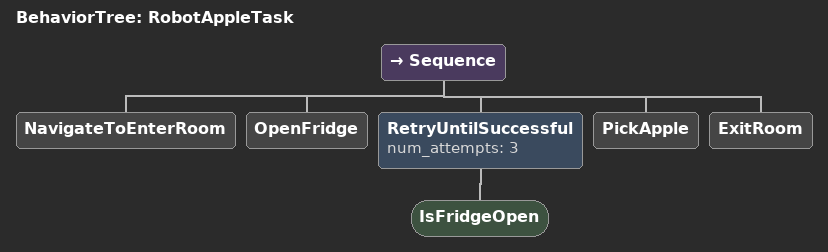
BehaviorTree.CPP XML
<root BTCPP_format="4">
    <BehaviorTree ID="RobotAppleTask">
        <Sequence>
            <NavigateToEnterRoom/>
            <OpenFridge/>
            <RetryUntilSuccessful num_attempts="3"><IsFridgeOpen/></RetryUntilSuccessful>
            <PickApple/>
            <ExitRoom/>
        </Sequence>
    </BehaviorTree>
</root>
